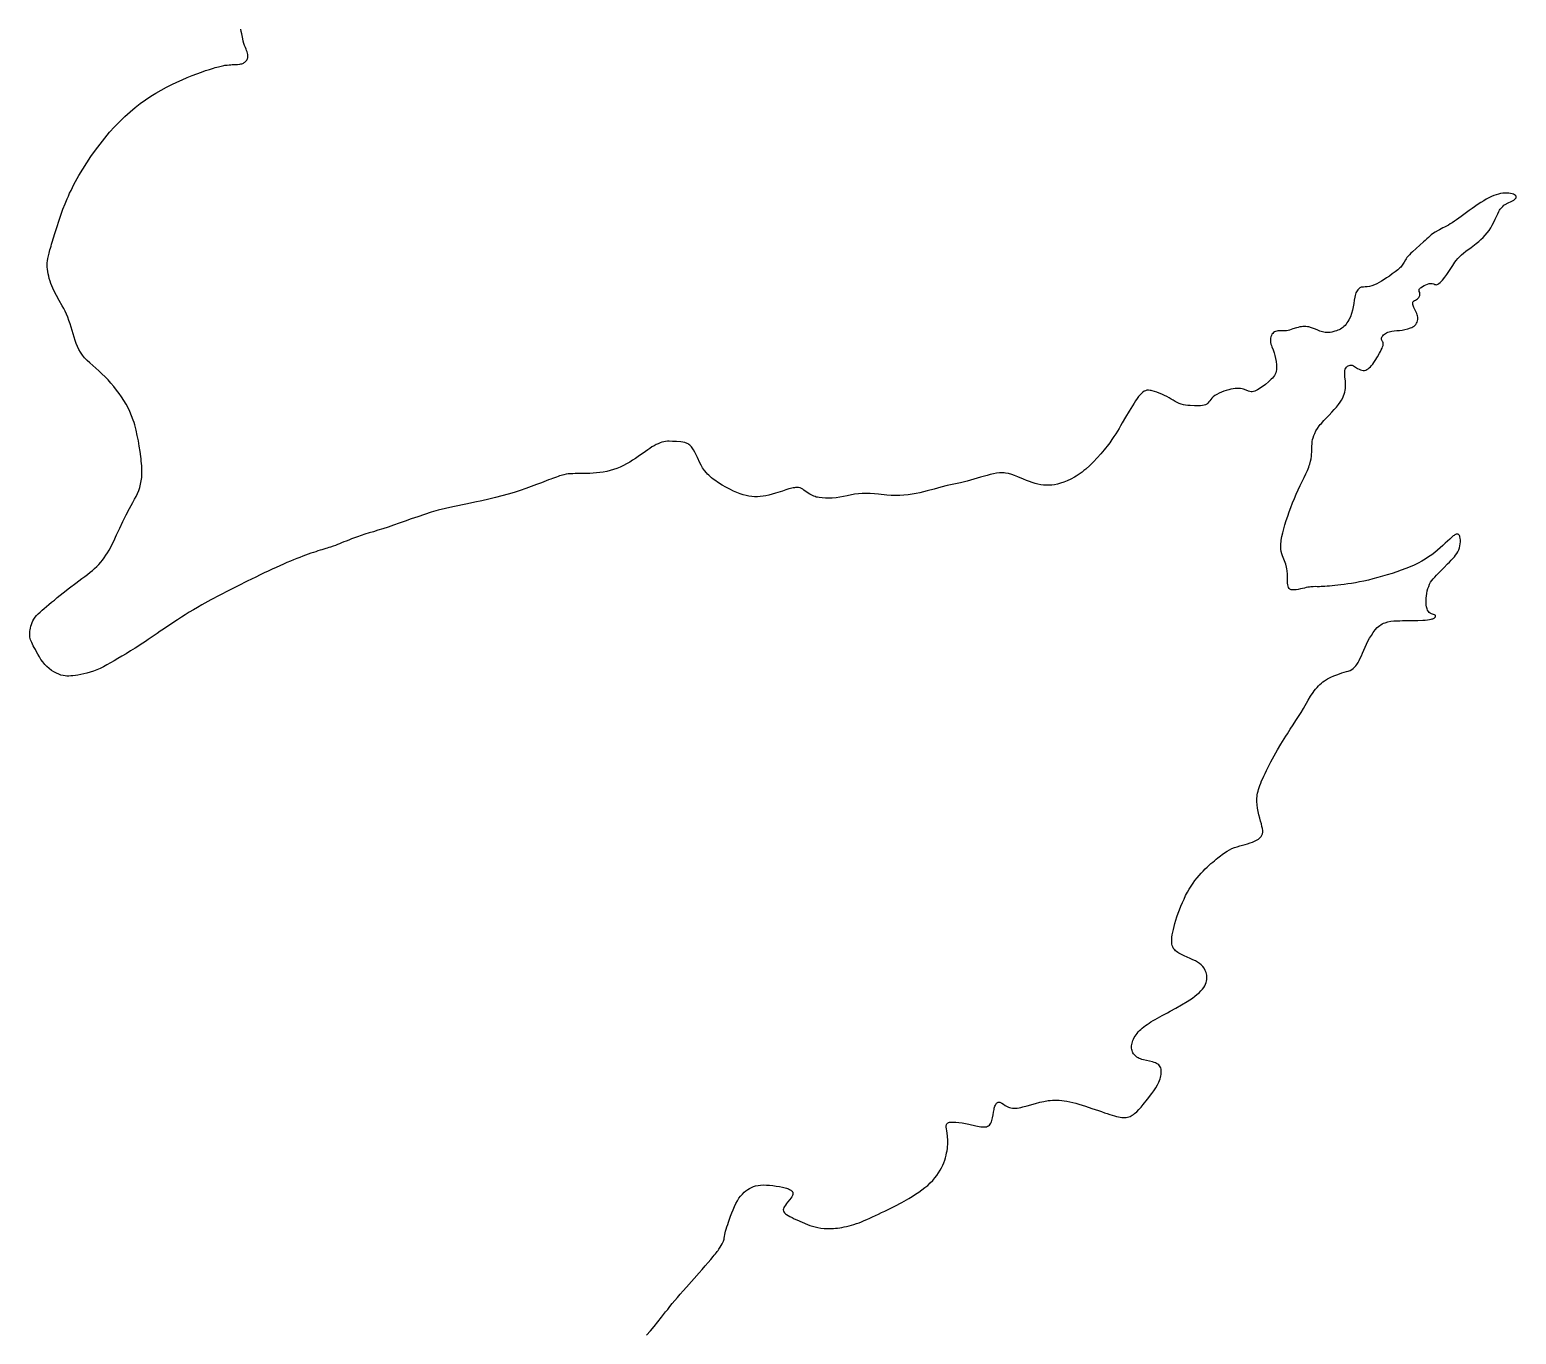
# Model space of a CAD drawing. Header units: millimetres. Extents: x -2361 to 3434, y -911 to 5460.
# Drawn here: x -557 to 1257, y 683 to 2275 of the extents above; entities that cross this region are included whole.
import ezdxf

# ---------------------------------------------------------------- set-up
doc = ezdxf.new("R2010")
doc.units = ezdxf.units.MM
doc.layers.add('180', color=7, linetype='Continuous')

msp = doc.modelspace()

# ---------------------------------------------------------------- linework, layer by layer
at = {"layer": '180', "elevation": 180}
msp.add_lwpolyline([(195.9, 681.3), (200.7, 686.8), (205.3, 692.2), (209.8, 697.8), (214.4, 703.6), (216.8, 706.7), (219.2, 709.8), (221.8, 713), (224.5, 716.4), (227.4, 720), (230.5, 723.6), (233.7, 727.5), (237.2, 731.5), (240.8, 735.7), (244.6, 740), (260.2, 757.5), (264, 761.8), (267.7, 766), (271.1, 770), (274.4, 773.8), (277.4, 777.3), (278.7, 779), (280, 780.6), (281.2, 782.2), (282.3, 783.6), (283.3, 785), (284.2, 786.3), (285.9, 788.7), (287.2, 790.9), (288.3, 792.8), (289.1, 794.5), (289.8, 796.1), (290.3, 797.5), (290.6, 798.8), (290.9, 800), (291.2, 802.1), (291.5, 804.2), (292, 806.4), (292.5, 808.6), (293.2, 811), (294.1, 813.5), (295, 816.4), (296.1, 819.5), (297.3, 822.9), (298.6, 826.7), (300, 830.6), (301.6, 834.5), (303.2, 838.4), (305, 842.1), (306.8, 845.5), (308.8, 848.5), (310.8, 851.3), (312.9, 853.7), (315.1, 855.8), (317.3, 857.6), (319.5, 859.2), (321.8, 860.6), (324.1, 861.8), (326.6, 862.8), (329.1, 863.6), (332, 864.2), (335, 864.6), (338.4, 864.8), (342.2, 864.7), (346.2, 864.5), (350.2, 864.1), (354.3, 863.5), (358.3, 862.9), (361.9, 862.1), (363.6, 861.7), (365.2, 861.3), (366.6, 860.8), (368, 860.4), (369.2, 859.9), (370.3, 859.4), (371.3, 858.9), (372.1, 858.4), (372.9, 857.8), (373.5, 857.2), (374, 856.6), (374.3, 856), (374.6, 855.4), (374.7, 854.7), (374.7, 854), (374.6, 853.3), (374.1, 851.8), (373.2, 850.3), (372.1, 848.7), (370.8, 847), (368, 843.7), (366.7, 842), (365.6, 840.3), (364.5, 838.7), (363.7, 837.2), (363.2, 835.7), (362.9, 834.3), (363, 833), (363.4, 831.9), (364.2, 830.7), (365.4, 829.7), (366.9, 828.6), (368.7, 827.4), (371, 826.2), (373.5, 824.9), (376.3, 823.6), (379.4, 822.2), (385.8, 819.4), (392.2, 816.7), (395.3, 815.5), (398.4, 814.4), (401.6, 813.5), (405, 812.7), (408.7, 812.1), (412.6, 811.7), (414.7, 811.6), (416.9, 811.5), (419.2, 811.5), (421.5, 811.5), (424, 811.7), (426.5, 811.9), (429.1, 812.2), (431.8, 812.5), (434.5, 813), (437.3, 813.5), (440.2, 814.1), (443.1, 814.9), (446.1, 815.7), (449.1, 816.6), (452.2, 817.6), (455.3, 818.7), (458.5, 820), (461.7, 821.3), (465, 822.7), (468.4, 824.2), (471.9, 825.7), (475.5, 827.4), (479.1, 829.1), (482.9, 831), (486.8, 832.9), (490.7, 834.9), (494.8, 836.9), (499, 839.1), (507.5, 843.5), (516, 848.3), (520.1, 850.8), (524.2, 853.4), (528.2, 856), (532, 858.7), (535.7, 861.5), (539.1, 864.3), (542.3, 867.3), (545.2, 870.2), (547.9, 873.3), (550.3, 876.4), (552.4, 879.5), (554.3, 882.7), (556, 885.8), (557.5, 888.9), (558.8, 892), (559.9, 895.1), (560.8, 898.1), (561.6, 901), (562.2, 903.9), (562.7, 906.6), (563.1, 909.3), (563.3, 911.8), (563.5, 914.2), (563.6, 916.5), (563.6, 918.6), (563.5, 920.7), (563.4, 922.6), (563.2, 924.4), (562.8, 927.8), (562.4, 930.7), (562, 933.2), (561.8, 935.4), (561.8, 936.3), (561.8, 937.2), (561.9, 938), (562.1, 938.7), (562.4, 939.3), (562.8, 939.8), (563.3, 940.3), (563.9, 940.7), (564.6, 941), (565.5, 941.3), (566.5, 941.5), (567.6, 941.6), (568.9, 941.6), (570.4, 941.6), (571.9, 941.6), (573.6, 941.5), (577.2, 941.1), (581.1, 940.5), (585.2, 939.8), (589.4, 938.9), (597.9, 936.9), (602, 936.1), (603.9, 935.8), (605.8, 935.6), (607.5, 935.6), (609.2, 935.7), (610.7, 935.9), (612.1, 936.4), (613.3, 937), (614.4, 937.9), (615.3, 939), (616.1, 940.3), (616.8, 941.7), (617.4, 943.3), (618.3, 946.6), (619, 950.2), (619.5, 953.7), (620.1, 957), (620.4, 958.5), (620.8, 959.8), (621.2, 961), (621.7, 962.1), (622.1, 963), (622.7, 963.9), (623.2, 964.5), (623.8, 965.1), (624.4, 965.5), (625.1, 965.7), (625.8, 965.9), (626.5, 965.9), (627.2, 965.7), (628, 965.4), (628.8, 965), (629.7, 964.5), (631.5, 963.2), (633.7, 961.8), (636.2, 960.4), (637.5, 959.8), (639, 959.3), (640.6, 958.9), (642.4, 958.6), (644.2, 958.5), (646.2, 958.5), (648.3, 958.7), (650.6, 959), (652.9, 959.5), (655.3, 960), (660.3, 961.3), (670.6, 964.3), (675.8, 965.7), (680.9, 966.8), (686, 967.7), (688.6, 968), (691.2, 968.2), (693.9, 968.3), (696.7, 968.3), (699.6, 968.2), (702.6, 967.9), (705.7, 967.5), (709, 967), (712.5, 966.3), (716.1, 965.4), (719.8, 964.5), (723.7, 963.3), (731.6, 960.9), (739.6, 958.2), (747.4, 955.6), (751.1, 954.3), (754.7, 953), (758.1, 951.9), (761.3, 950.9), (764.3, 949.9), (767.1, 949.1), (769.6, 948.5), (772, 948), (774.1, 947.6), (776.2, 947.3), (778, 947.1), (779.8, 947.1), (781.5, 947.3), (783, 947.5), (784.5, 947.9), (786, 948.4), (787.4, 949.1), (788.8, 949.8), (790.2, 950.7), (791.5, 951.8), (794.2, 954.1), (796.9, 956.8), (799.5, 959.8), (802.2, 962.9), (807.5, 969.5), (812.7, 976.3), (815.1, 979.7), (817.4, 983.2), (819.5, 986.8), (821.2, 990.4), (822.6, 994.2), (823.2, 996), (823.7, 997.9), (824, 999.7), (824.2, 1001.5), (824.2, 1003.2), (824.1, 1004.8), (823.9, 1006.3), (823.5, 1007.8), (822.8, 1009.1), (822, 1010.3), (821, 1011.4), (819.8, 1012.3), (818.5, 1013.1), (816.9, 1013.8), (815.3, 1014.4), (813.5, 1014.9), (809.8, 1015.8), (806, 1016.6), (802.3, 1017.6), (800.5, 1018.1), (798.8, 1018.7), (797.2, 1019.3), (795.8, 1020.1), (794.4, 1020.9), (793.2, 1021.8), (792.1, 1022.8), (791.1, 1023.9), (790.2, 1025), (789.5, 1026.2), (788.9, 1027.4), (788.5, 1028.8), (788.1, 1030.1), (787.9, 1031.6), (787.9, 1033.1), (787.9, 1034.6), (788.1, 1036.2), (788.5, 1037.9), (789, 1039.5), (789.6, 1041.2), (790.3, 1042.9), (791.2, 1044.7), (792.2, 1046.4), (793.3, 1048.1), (794.6, 1049.8), (796, 1051.5), (797.5, 1053.1), (799.2, 1054.7), (800.9, 1056.3), (802.8, 1057.8), (804.8, 1059.3), (807, 1060.8), (809.2, 1062.3), (811.6, 1063.8), (814.1, 1065.3), (816.7, 1066.8), (819.4, 1068.3), (822.3, 1069.9), (825.3, 1071.5), (828.4, 1073.2), (831.6, 1074.9), (834.9, 1076.7), (841.8, 1080.5), (848.8, 1084.5), (855.7, 1088.7), (858.9, 1090.8), (862.1, 1092.9), (865, 1095.1), (867.7, 1097.2), (870.2, 1099.4), (872.4, 1101.5), (874.3, 1103.6), (875.9, 1105.7), (877.2, 1107.7), (878.2, 1109.7), (878.9, 1111.7), (879.4, 1113.6), (879.7, 1115.5), (879.8, 1117.3), (879.8, 1119), (879.6, 1120.7), (879.2, 1122.3), (878.8, 1123.9), (877.7, 1126.7), (876.4, 1129.2), (874.8, 1131.4), (873, 1133.3), (870.9, 1135.1), (868.5, 1136.7), (865.8, 1138.2), (862.7, 1139.7), (859.3, 1141.2), (852.2, 1144.3), (848.8, 1145.9), (845.6, 1147.7), (844.2, 1148.6), (842.8, 1149.5), (841.6, 1150.5), (840.5, 1151.6), (839.6, 1152.7), (838.8, 1154), (838.1, 1155.4), (837.6, 1156.9), (837.2, 1158.5), (837, 1160.4), (836.9, 1162.5), (837, 1164.7), (837.2, 1167.2), (837.6, 1170), (838.2, 1173.1), (838.9, 1176.4), (839.8, 1180), (840.8, 1183.9), (842, 1187.9), (843.3, 1192.1), (844.8, 1196.3), (846.4, 1200.7), (848.1, 1205), (849.9, 1209.4), (851.9, 1213.7), (853.9, 1217.9), (856, 1222), (858.3, 1225.9), (860.5, 1229.6), (862.9, 1233.2), (865.3, 1236.5), (867.8, 1239.6), (870.2, 1242.6), (872.7, 1245.3), (875.2, 1247.9), (877.7, 1250.4), (880.1, 1252.7), (882.4, 1254.9), (884.7, 1256.9), (887, 1258.8), (889.1, 1260.5), (891.1, 1262.2), (893, 1263.8), (894.9, 1265.2), (896.6, 1266.6), (898.3, 1267.9), (901.4, 1270.2), (904.4, 1272.1), (907.4, 1273.8), (910.4, 1275.3), (913.4, 1276.5), (916.6, 1277.6), (919.9, 1278.6), (926.4, 1280.3), (929.5, 1281.2), (932.5, 1282.2), (935.4, 1283.2), (938.1, 1284.3), (940.5, 1285.6), (942.6, 1286.9), (944.4, 1288.3), (945.9, 1289.9), (946.9, 1291.5), (947.6, 1293.3), (947.9, 1295.2), (947.9, 1297.3), (947.6, 1299.7), (947, 1302.4), (946.3, 1305.4), (945.4, 1308.8), (944.3, 1312.4), (943.3, 1316.3), (942.4, 1320.4), (941.5, 1324.5), (941, 1328.7), (940.7, 1332.8), (940.8, 1336.8), (941, 1338.9), (941.3, 1340.9), (941.7, 1343.1), (942.2, 1345.3), (942.9, 1347.5), (943.6, 1349.9), (944.5, 1352.4), (945.5, 1355), (946.6, 1357.8), (947.9, 1360.7), (949.3, 1363.8), (950.9, 1367), (952.5, 1370.4), (954.2, 1373.8), (958, 1381), (962, 1388.3), (966.1, 1395.6), (970.2, 1402.6), (972.2, 1406), (974.2, 1409.2), (976.1, 1412.4), (978, 1415.3), (981.6, 1421), (985.1, 1426.3), (988.5, 1431.4), (991.7, 1436.4), (994.8, 1441.4), (997.7, 1446.4), (1003.5, 1456.4), (1006.4, 1461.2), (1009.4, 1465.8), (1010.9, 1467.9), (1012.5, 1470), (1014.2, 1472), (1015.9, 1473.8), (1017.6, 1475.5), (1019.5, 1477.1), (1021.3, 1478.6), (1023.2, 1479.9), (1027, 1482.3), (1030.9, 1484.4), (1034.6, 1486.1), (1038.2, 1487.5), (1041.5, 1488.6), (1044.6, 1489.6), (1047.4, 1490.4), (1050, 1491.2), (1052.4, 1491.9), (1054.6, 1492.8), (1056.5, 1493.8), (1058.3, 1495), (1060, 1496.5), (1061.5, 1498.2), (1062.9, 1500.1), (1064.3, 1502.3), (1065.7, 1504.8), (1067, 1507.6), (1068.4, 1510.6), (1069.9, 1513.9), (1071.4, 1517.3), (1073, 1520.9), (1074.6, 1524.6), (1076.4, 1528.3), (1078.4, 1531.9), (1080.5, 1535.5), (1082.7, 1539), (1085.2, 1542.1), (1087.8, 1545), (1089.2, 1546.3), (1090.7, 1547.5), (1092.2, 1548.5), (1093.8, 1549.5), (1095.5, 1550.3), (1097.2, 1550.9), (1100.7, 1552), (1104.4, 1552.7), (1108, 1553.1), (1111.7, 1553.3), (1115.2, 1553.4), (1118.6, 1553.5), (1121.9, 1553.6), (1125, 1553.6), (1137.1, 1553.8), (1143.2, 1554), (1146.2, 1554.1), (1148.9, 1554.4), (1151.5, 1554.8), (1153.7, 1555.2), (1154.7, 1555.5), (1155.6, 1555.8), (1157, 1556.5), (1158, 1557.3), (1158.7, 1558.1), (1159, 1558.8), (1158.9, 1559.6), (1158.4, 1560.1), (1157.6, 1560.6), (1156.5, 1561), (1155.2, 1561.4), (1153.9, 1561.8), (1152.5, 1562.4), (1151.2, 1563.3), (1150.1, 1564.5), (1149.2, 1566.1), (1148.5, 1568), (1148, 1570.1), (1147.6, 1572.5), (1147.5, 1575.1), (1147.4, 1577.9), (1147.6, 1580.8), (1147.8, 1583.8), (1148.2, 1586.7), (1148.8, 1589.7), (1149.6, 1592.6), (1150.5, 1595.3), (1151.6, 1597.9), (1152.9, 1600.3), (1154.4, 1602.5), (1156.1, 1604.6), (1157.9, 1606.7), (1159.9, 1608.8), (1162, 1610.9), (1164.2, 1613.1), (1168.9, 1617.8), (1173.6, 1622.6), (1175.8, 1625), (1178, 1627.2), (1180, 1629.3), (1181.8, 1631.4), (1183.4, 1633.4), (1184.8, 1635.5), (1186.1, 1637.6), (1187.1, 1639.8), (1188, 1642.2), (1188.6, 1644.6), (1189, 1647.1), (1189.2, 1649.5), (1189.2, 1651.8), (1189, 1653.9), (1188.7, 1655.7), (1188.4, 1656.5), (1188.1, 1657.2), (1187.8, 1657.7), (1187.4, 1658.2), (1187, 1658.6), (1186.5, 1658.8), (1185.9, 1659), (1185.3, 1659), (1184.7, 1658.9), (1184, 1658.8), (1183.2, 1658.4), (1182.4, 1658), (1181.5, 1657.5), (1180.5, 1656.8), (1179.5, 1656), (1178.4, 1655), (1176.1, 1652.9), (1173.5, 1650.5), (1170.7, 1647.8), (1167.8, 1645), (1164.6, 1642.2), (1161.3, 1639.4), (1157.9, 1636.6), (1154.2, 1633.8), (1150.4, 1631.2), (1146.3, 1628.6), (1142, 1626), (1137.5, 1623.6), (1132.7, 1621.3), (1127.7, 1619.1), (1122.4, 1616.9), (1117, 1614.9), (1111.5, 1612.9), (1105.8, 1611), (1100, 1609.2), (1088.3, 1605.9), (1082.5, 1604.4), (1076.9, 1603), (1071.3, 1601.8), (1066, 1600.7), (1061, 1599.7), (1056.3, 1598.9), (1051.8, 1598.2), (1047.5, 1597.6), (1043.4, 1597.1), (1039.6, 1596.7), (1036, 1596.3), (1032.6, 1596), (1029.4, 1595.7), (1026.4, 1595.4), (1023.7, 1595.2), (1021.3, 1595.1), (1019.2, 1595), (1017.4, 1594.9), (1015.8, 1594.9), (1014.5, 1594.9), (1012, 1595), (1009.5, 1594.9), (1008.1, 1594.8), (1006.6, 1594.6), (1004.9, 1594.4), (1003, 1594.1), (1001, 1593.7), (998.8, 1593.2), (996.4, 1592.7), (993.9, 1592.1), (991.4, 1591.6), (988.9, 1591.2), (986.5, 1590.9), (984.4, 1590.9), (983.5, 1591), (982.6, 1591.2), (981.9, 1591.5), (981.2, 1591.9), (980.6, 1592.3), (980.1, 1592.8), (979.4, 1594), (978.8, 1595.5), (978.4, 1597.2), (978.2, 1599.1), (978.1, 1601.1), (978, 1605.5), (978, 1610), (977.7, 1614.4), (977.5, 1616.5), (977.1, 1618.5), (976.1, 1622.5), (974.7, 1626.4), (973, 1630.5), (972.1, 1632.7), (971.3, 1635.1), (970.6, 1637.8), (970.1, 1640.7), (970, 1642.3), (969.9, 1644), (970, 1645.8), (970.1, 1647.7), (970.3, 1649.6), (970.6, 1651.7), (971.3, 1656), (972.3, 1660.6), (973.6, 1665.5), (975, 1670.5), (976.6, 1675.7), (978.4, 1680.9), (980.2, 1686.3), (982.2, 1691.7), (984.3, 1697.1), (986.6, 1702.5), (988.9, 1707.8), (991.3, 1713.1), (993.7, 1718.2), (996.2, 1723.2), (998.5, 1728), (1000.6, 1732.5), (1002.5, 1736.8), (1003.4, 1738.9), (1004.1, 1740.8), (1004.8, 1742.7), (1005.4, 1744.5), (1006.3, 1747.9), (1006.9, 1751.1), (1007.4, 1754), (1007.6, 1756.6), (1007.8, 1759.1), (1007.8, 1761.4), (1007.9, 1765.7), (1008.1, 1769.9), (1008.4, 1772), (1008.8, 1774.3), (1009.4, 1776.7), (1010.3, 1779.3), (1011.5, 1782), (1012.9, 1784.9), (1014.7, 1787.9), (1016.9, 1791), (1018.1, 1792.6), (1019.5, 1794.2), (1022.4, 1797.6), (1025.6, 1801), (1028.9, 1804.3), (1032.2, 1807.7), (1035.3, 1811), (1038.1, 1814.1), (1039.4, 1815.6), (1040.5, 1817.1), (1042.5, 1819.9), (1044.2, 1822.6), (1045.6, 1825.2), (1046.6, 1827.6), (1047.4, 1830), (1048, 1832.4), (1048.5, 1834.7), (1048.8, 1836.9), (1048.9, 1839.2), (1049, 1841.5), (1048.8, 1846), (1048.3, 1850.5), (1048.1, 1852.7), (1048, 1854.8), (1048, 1856.8), (1048.2, 1858.7), (1048.7, 1860.3), (1049.4, 1861.7), (1050.3, 1862.8), (1051.3, 1863.8), (1052.4, 1864.5), (1053.5, 1865), (1054.6, 1865.3), (1055.5, 1865.4), (1056.4, 1865.4), (1057.2, 1865.1), (1058, 1864.7), (1058.9, 1864.2), (1059.8, 1863.6), (1061, 1862.8), (1062.3, 1862), (1063.8, 1861.2), (1065.5, 1860.4), (1067.2, 1859.7), (1068.9, 1859.2), (1070.6, 1858.9), (1072.2, 1858.9), (1073.7, 1859.2), (1075.2, 1859.8), (1076.6, 1860.6), (1078, 1861.8), (1079.4, 1863.2), (1080.8, 1864.8), (1082.3, 1866.6), (1083.7, 1868.6), (1085.2, 1870.7), (1088, 1875.2), (1090.6, 1879.7), (1091.7, 1881.9), (1092.7, 1883.9), (1093.6, 1885.8), (1094.3, 1887.5), (1094.8, 1889.1), (1095, 1890.5), (1095, 1891.6), (1094.8, 1892.6), (1094.5, 1893.5), (1094.1, 1894.2), (1093.3, 1895.7), (1093, 1896.5), (1093, 1897.3), (1093.1, 1898.3), (1093.4, 1899.2), (1093.9, 1900.2), (1094.5, 1901.2), (1095.4, 1902.2), (1096.5, 1903.1), (1097.7, 1903.9), (1099.1, 1904.6), (1100.6, 1905.3), (1102.2, 1905.8), (1105.4, 1906.7), (1108.5, 1907.1), (1111.6, 1907.4), (1114.7, 1907.6), (1118, 1908), (1121.4, 1908.6), (1124.9, 1909.4), (1128.2, 1910.6), (1129.8, 1911.2), (1131.3, 1912), (1132.7, 1912.9), (1133.9, 1913.9), (1135, 1915), (1135.8, 1916.3), (1136.5, 1917.7), (1136.9, 1919.2), (1137.2, 1920.8), (1137.2, 1922.4), (1137.1, 1923.9), (1136.9, 1925.4), (1136.5, 1926.8), (1136, 1928.1), (1134.7, 1930.6), (1133.5, 1933), (1132.3, 1935.5), (1131.6, 1938.1), (1131.3, 1939.3), (1131.2, 1940.4), (1131.2, 1941.4), (1131.3, 1942.2), (1131.6, 1942.8), (1132, 1943.3), (1133, 1944), (1134.2, 1944.5), (1135.5, 1945.2), (1136.8, 1946.1), (1138, 1947.2), (1138.5, 1947.9), (1138.9, 1948.6), (1139.5, 1950.3), (1139.7, 1952), (1139.6, 1952.9), (1139.5, 1953.7), (1139, 1955.1), (1138.7, 1956.5), (1138.6, 1957.1), (1138.8, 1957.7), (1139.2, 1958.3), (1139.7, 1958.9), (1140.4, 1959.5), (1141.2, 1960.1), (1143, 1961.2), (1145, 1962.3), (1147, 1963.4), (1149.1, 1964.2), (1151.1, 1964.8), (1153.1, 1965), (1154.9, 1964.8), (1156.6, 1964.4), (1158.1, 1963.7), (1158.9, 1963.5), (1159.8, 1963.4), (1160.7, 1963.6), (1161.8, 1964.1), (1163, 1964.9), (1164.3, 1966), (1165.7, 1967.4), (1167.2, 1968.9), (1170, 1972.4), (1172.6, 1976), (1177.4, 1983.2), (1179.8, 1987), (1181.1, 1989), (1182.6, 1991), (1184.2, 1993.1), (1186, 1995.2), (1188.1, 1997.4), (1190.5, 1999.7), (1193.1, 2002), (1196, 2004.3), (1202.2, 2009), (1208.5, 2013.7), (1211.5, 2016.2), (1214.3, 2018.6), (1217, 2021.1), (1219.6, 2023.8), (1221.9, 2026.5), (1224.2, 2029.5), (1226.2, 2032.7), (1228.1, 2036.1), (1229.9, 2039.7), (1231.6, 2043.3), (1233.2, 2046.7), (1234.7, 2050), (1236.2, 2052.9), (1236.9, 2054.2), (1237.7, 2055.4), (1238.5, 2056.4), (1239.2, 2057.4), (1240.8, 2059), (1242.4, 2060.3), (1244, 2061.4), (1247.4, 2063.2), (1251.1, 2064.9), (1252.8, 2065.8), (1254.3, 2066.7), (1255.7, 2067.6), (1256.6, 2068.5), (1257, 2069), (1257.2, 2069.5), (1257.4, 2069.9), (1257.4, 2070.4), (1257.1, 2071.3), (1256.4, 2072.2), (1255.4, 2073), (1254.1, 2073.7), (1252.4, 2074.3), (1250.5, 2074.7), (1248.4, 2075), (1246.1, 2075.1), (1243.6, 2075.1), (1241, 2074.9), (1238.3, 2074.5), (1235.5, 2073.9), (1232.7, 2073.1), (1229.9, 2072.1), (1227, 2070.9), (1224, 2069.4), (1220.8, 2067.8), (1217.6, 2065.9), (1214.2, 2063.8), (1210.7, 2061.5), (1203.5, 2056.5), (1199.9, 2054), (1196.5, 2051.5), (1193.2, 2049.1), (1190.1, 2046.8), (1187.2, 2044.7), (1184.4, 2042.7), (1181.8, 2040.8), (1179.3, 2039.1), (1176.8, 2037.6), (1174.5, 2036.2), (1172.2, 2034.9), (1169.9, 2033.7), (1167.8, 2032.6), (1165.7, 2031.5), (1163.7, 2030.5), (1161.9, 2029.5), (1158.5, 2027.5), (1155.3, 2025.3), (1153.6, 2024.1), (1151.9, 2022.7), (1150.1, 2021.1), (1148.2, 2019.4), (1146.1, 2017.5), (1144, 2015.6), (1139.6, 2011.5), (1135.1, 2007.4), (1130.8, 2003.5), (1128.9, 2001.7), (1127, 1999.9), (1125.4, 1998.2), (1124, 1996.6), (1122.9, 1995.1), (1122, 1993.6), (1120.5, 1990.9), (1119.1, 1988.4), (1118.3, 1987.3), (1117.4, 1986.1), (1116.4, 1985), (1115.3, 1983.9), (1114, 1982.7), (1112.7, 1981.6), (1111.2, 1980.4), (1109.6, 1979.1), (1106.1, 1976.6), (1102.6, 1974), (1099.2, 1971.7), (1096, 1969.6), (1093.1, 1967.8), (1090.2, 1966.1), (1087.2, 1964.5), (1084.2, 1963.1), (1081.2, 1962), (1078.3, 1961.2), (1075.6, 1960.8), (1073, 1960.6), (1070.8, 1960.5), (1068.8, 1960.4), (1068, 1960.2), (1067.1, 1959.9), (1066.3, 1959.5), (1065.5, 1958.9), (1064.7, 1958.1), (1063.9, 1957.2), (1063.1, 1956), (1062.4, 1954.7), (1061.7, 1953.3), (1061.2, 1951.7), (1060.7, 1950.1), (1060.3, 1948.3), (1059.7, 1944.5), (1059.1, 1940.5), (1058.5, 1936.4), (1057.6, 1932.4), (1056.4, 1928.3), (1054.9, 1924.3), (1053, 1920.4), (1051.9, 1918.6), (1050.8, 1916.8), (1049.6, 1915.2), (1048.4, 1913.7), (1047.1, 1912.4), (1045.8, 1911.2), (1044.4, 1910.2), (1042.9, 1909.3), (1041.4, 1908.5), (1039.7, 1907.8), (1038, 1907.1), (1036.1, 1906.5), (1032.1, 1905.6), (1030.1, 1905.2), (1028.1, 1905), (1026.2, 1905), (1024.3, 1905.1), (1022.6, 1905.4), (1020.9, 1905.8), (1017.6, 1906.9), (1014.4, 1908.2), (1011, 1909.6), (1007.6, 1910.9), (1004.2, 1911.8), (1002.4, 1912.1), (1000.7, 1912.3), (998.9, 1912.4), (997, 1912.3), (995.2, 1912.1), (993.2, 1911.8), (991.2, 1911.3), (989.2, 1910.7), (984.9, 1909.4), (980.8, 1908), (978.8, 1907.5), (977, 1907.2), (975.3, 1907), (973.7, 1907), (970.7, 1907.1), (967.8, 1907.2), (966.4, 1907), (965, 1906.8), (963.6, 1906.3), (962.3, 1905.8), (961.1, 1905), (960.1, 1904), (959.2, 1902.9), (958.5, 1901.5), (957.9, 1899.9), (957.6, 1898.2), (957.4, 1896.5), (957.4, 1894.6), (957.6, 1892.8), (958, 1891), (958.5, 1889.2), (959.1, 1887.4), (960.5, 1883.9), (961.8, 1880.4), (962.8, 1876.9), (963.6, 1873.3), (964.2, 1869.5), (964.6, 1865.5), (964.8, 1863.5), (964.8, 1861.6), (964.7, 1859.6), (964.4, 1857.7), (963.9, 1855.9), (963.2, 1854.2), (962.2, 1852.6), (961.1, 1851), (959.8, 1849.5), (958.3, 1848), (956.7, 1846.5), (954.9, 1845), (951.2, 1841.8), (947.3, 1838.8), (945.4, 1837.4), (943.5, 1836.2), (941.7, 1835.1), (940, 1834.2), (938.3, 1833.5), (936.7, 1833), (935.2, 1832.7), (933.7, 1832.7), (932.2, 1832.9), (930.7, 1833.3), (927.8, 1834.5), (924.6, 1835.9), (922.8, 1836.4), (920.9, 1836.8), (918.9, 1836.9), (916.7, 1836.9), (914.3, 1836.7), (911.8, 1836.4), (909.2, 1835.9), (906.4, 1835.2), (903.4, 1834.3), (900.4, 1833.4), (897.5, 1832.2), (894.6, 1831), (892, 1829.6), (889.6, 1828.2), (887.6, 1826.6), (886, 1825), (884.6, 1823.3), (883.4, 1821.8), (882.2, 1820.3), (881, 1818.9), (879.7, 1817.8), (878.1, 1817), (876.3, 1816.4), (874.3, 1815.9), (872.1, 1815.7), (869.8, 1815.6), (867.3, 1815.5), (864.7, 1815.6), (859.3, 1815.8), (856.5, 1816.1), (853.8, 1816.5), (851.1, 1817), (848.5, 1817.7), (846, 1818.6), (843.6, 1819.7), (841.3, 1821), (838.8, 1822.4), (836.4, 1823.8), (833.8, 1825.3), (831, 1826.8), (828, 1828.3), (824.9, 1829.7), (821.7, 1831), (818.6, 1832.2), (815.7, 1833.2), (813, 1833.9), (811.7, 1834.2), (810.5, 1834.4), (808.4, 1834.6), (806.5, 1834.5), (804.8, 1834), (803.1, 1833.3), (801.5, 1832.2), (799.9, 1830.8), (798.3, 1829), (796.5, 1826.9), (794.7, 1824.4), (792.8, 1821.8), (790.9, 1818.8), (788.9, 1815.7), (786.9, 1812.4), (784.8, 1809), (780.6, 1801.9), (776.5, 1794.8), (774.5, 1791.3), (772.6, 1788), (768.6, 1781.5), (766.4, 1778.1), (764, 1774.5), (762.6, 1772.6), (761.2, 1770.6), (759.6, 1768.5), (758, 1766.4), (756.2, 1764.1), (754.3, 1761.8), (750.3, 1757), (746, 1752.1), (741.5, 1747.3), (736.8, 1742.7), (732.1, 1738.4), (729.7, 1736.5), (727.4, 1734.7), (725, 1733), (722.7, 1731.4), (720.4, 1729.9), (718.1, 1728.6), (713.6, 1726.2), (709.3, 1724.2), (705.1, 1722.5), (701.2, 1721.2), (697.4, 1720.1), (693.8, 1719.3), (690.4, 1718.8), (687, 1718.6), (683.7, 1718.6), (680.4, 1718.8), (677, 1719.3), (673.6, 1720), (670.2, 1720.9), (666.7, 1721.9), (663.2, 1723.2), (659.7, 1724.5), (656.1, 1726), (648.9, 1729.1), (645.2, 1730.5), (641.6, 1731.8), (637.9, 1732.9), (634.2, 1733.6), (632.4, 1733.8), (630.5, 1733.9), (626.8, 1733.9), (623.1, 1733.4), (619.3, 1732.7), (615.4, 1731.8), (611.6, 1730.7), (603.6, 1728.4), (595.4, 1726), (587.2, 1723.8), (579, 1721.7), (563, 1718.2), (555, 1716.2), (546.9, 1714), (538.4, 1711.7), (534.1, 1710.5), (529.6, 1709.5), (524.9, 1708.5), (520.1, 1707.7), (515.1, 1707.1), (510.1, 1706.6), (504.9, 1706.3), (499.8, 1706.2), (494.6, 1706.3), (489.4, 1706.6), (479.1, 1707.6), (474, 1708.1), (469, 1708.5), (464.1, 1708.8), (459.2, 1708.7), (454.5, 1708.3), (449.8, 1707.7), (440.7, 1705.9), (431.7, 1704.2), (427.2, 1703.5), (422.7, 1703.1), (418.4, 1702.9), (414.2, 1702.9), (410.2, 1703.2), (406.5, 1703.6), (404.8, 1704), (403.1, 1704.3), (401.6, 1704.8), (400.2, 1705.3), (397.5, 1706.4), (395.2, 1707.7), (393.2, 1709), (391.4, 1710.3), (389.7, 1711.6), (388.1, 1712.8), (386.6, 1713.9), (385, 1714.8), (383.3, 1715.4), (381.4, 1715.8), (380.3, 1715.9), (379.2, 1715.9), (377.9, 1715.8), (376.5, 1715.6), (375, 1715.4), (373.4, 1715), (371.7, 1714.6), (369.8, 1714.1), (365.9, 1712.9), (361.8, 1711.6), (353.4, 1708.9), (349.3, 1707.7), (345.4, 1706.7), (341.7, 1705.9), (338.1, 1705.3), (334.6, 1704.9), (331.2, 1704.7), (327.8, 1704.7), (324.5, 1705), (321, 1705.4), (317.5, 1706.1), (313.9, 1707), (310.1, 1708.3), (306.2, 1709.8), (301.9, 1711.6), (297.5, 1713.8), (292.8, 1716.2), (288.2, 1718.9), (283.6, 1721.7), (279.3, 1724.7), (277.3, 1726.2), (275.4, 1727.7), (273.6, 1729.2), (271.9, 1730.8), (270.4, 1732.3), (269, 1733.8), (266.5, 1736.8), (264.4, 1739.9), (262.6, 1743), (261, 1746.1), (258, 1752.5), (256.6, 1755.7), (255.1, 1758.9), (253.4, 1761.8), (251.7, 1764.4), (250.8, 1765.6), (249.8, 1766.7), (248.8, 1767.6), (247.7, 1768.5), (246.6, 1769.2), (245.4, 1769.8), (242.9, 1770.7), (240.3, 1771.3), (237.7, 1771.7), (232.5, 1772), (230.1, 1772.1), (227.8, 1772.2), (223.5, 1772.4), (221.4, 1772.3), (219.3, 1772.1), (217.1, 1771.8), (214.8, 1771.2), (212.5, 1770.4), (210.1, 1769.4), (207.7, 1768.3), (205.2, 1766.9), (202.6, 1765.4), (200, 1763.7), (197.4, 1761.9), (194.6, 1759.9), (191.8, 1757.9), (188.8, 1755.8), (185.7, 1753.6), (182.4, 1751.3), (179, 1749.1), (175.4, 1746.9), (171.6, 1744.7), (167.7, 1742.7), (163.8, 1740.8), (159.8, 1739.1), (155.7, 1737.7), (151.5, 1736.5), (147.4, 1735.5), (143.2, 1734.8), (139.1, 1734.2), (135, 1733.7), (130.9, 1733.4), (126.9, 1733.2), (123, 1733.1), (119.2, 1733), (115.6, 1732.9), (112.1, 1732.9), (108.9, 1732.9), (105.9, 1732.8), (103.1, 1732.7), (100.5, 1732.4), (97.8, 1732), (94.9, 1731.4), (93.3, 1731), (91.7, 1730.6), (89.9, 1730), (88, 1729.4), (86, 1728.7), (83.8, 1727.9), (81.4, 1727.1), (79, 1726.1), (76.4, 1725.1), (73.6, 1724.1), (70.8, 1723), (67.9, 1721.8), (61.7, 1719.5), (55.2, 1717), (48.5, 1714.6), (41.6, 1712.3), (34.5, 1710), (27.1, 1707.7), (19.5, 1705.6), (11.7, 1703.6), (3.5, 1701.6), (-4.9, 1699.7), (-13.6, 1697.9), (-22.5, 1696.1), (-40.5, 1692.4), (-49.4, 1690.4), (-58.2, 1688.1), (-66.8, 1685.7), (-75.2, 1683), (-83.3, 1680.3), (-91.1, 1677.5), (-98.7, 1674.8), (-106, 1672.2), (-112.9, 1669.8), (-119.5, 1667.6), (-125.8, 1665.5), (-131.8, 1663.7), (-137.4, 1662), (-142.7, 1660.4), (-147.7, 1658.8), (-152.3, 1657.3), (-156.6, 1655.9), (-160.5, 1654.5), (-164.2, 1653.1), (-167.5, 1651.8), (-170.6, 1650.6), (-173.5, 1649.5), (-176.1, 1648.4), (-178.6, 1647.3), (-181.1, 1646.3), (-183.8, 1645.3), (-186.6, 1644.2), (-189.9, 1643.1), (-191.7, 1642.6), (-193.6, 1642), (-195.6, 1641.4), (-197.8, 1640.7), (-200.1, 1640), (-202.5, 1639.3), (-205.1, 1638.5), (-207.8, 1637.6), (-210.6, 1636.7), (-213.6, 1635.7), (-216.8, 1634.6), (-220.1, 1633.4), (-223.5, 1632.1), (-227.1, 1630.7), (-230.8, 1629.3), (-234.7, 1627.7), (-238.7, 1626), (-242.9, 1624.2), (-247.2, 1622.3), (-251.7, 1620.3), (-256.2, 1618.3), (-260.9, 1616.1), (-265.7, 1613.9), (-270.7, 1611.6), (-275.7, 1609.2), (-280.9, 1606.7), (-286.1, 1604.1), (-291.5, 1601.5), (-302.5, 1596.1), (-313.6, 1590.4), (-324.8, 1584.6), (-335.8, 1578.7), (-346.7, 1572.6), (-351.9, 1569.6), (-357.1, 1566.6), (-362.1, 1563.6), (-367, 1560.5), (-371.7, 1557.5), (-376.3, 1554.6), (-380.8, 1551.6), (-385.1, 1548.7), (-389.3, 1545.9), (-393.4, 1543.1), (-397.4, 1540.4), (-401.2, 1537.7), (-405, 1535.2), (-408.6, 1532.7), (-412.1, 1530.3), (-415.5, 1528), (-418.8, 1525.9), (-421.9, 1523.8), (-425, 1521.8), (-428, 1519.9), (-430.9, 1518.1), (-433.7, 1516.4), (-439.1, 1513.1), (-444.2, 1510.1), (-449.1, 1507.2), (-453.8, 1504.5), (-458.2, 1501.9), (-462.6, 1499.5), (-466.8, 1497.2), (-470.9, 1495.2), (-475, 1493.4), (-479, 1491.8), (-483, 1490.5), (-487, 1489.4), (-490.8, 1488.5), (-494.5, 1487.7), (-497.9, 1487.1), (-501.1, 1486.6), (-504, 1486.2), (-506.6, 1485.9), (-509.1, 1485.8), (-511.4, 1485.8), (-513.7, 1486), (-516.1, 1486.4), (-518.7, 1487.1), (-521.4, 1488.1), (-524.3, 1489.3), (-527.2, 1490.9), (-530.2, 1492.8), (-533.1, 1494.9), (-535.9, 1497.4), (-538.5, 1500.1), (-540.9, 1503), (-543.1, 1506.2), (-545, 1509.3), (-546.8, 1512.4), (-548.5, 1515.4), (-549.9, 1518.2), (-551.3, 1520.7), (-552.4, 1522.9), (-553.5, 1524.8), (-554.4, 1526.7), (-555.1, 1528.4), (-555.7, 1530), (-556.2, 1531.6), (-556.5, 1533.3), (-556.7, 1535), (-556.8, 1536.7), (-556.7, 1538.5), (-556.6, 1540.4), (-556.3, 1542.4), (-555.9, 1544.4), (-555.3, 1546.6), (-554.7, 1548.8), (-553.8, 1551), (-552.8, 1553.2), (-551.6, 1555.4), (-550.1, 1557.6), (-548.4, 1559.7), (-546.4, 1561.8), (-544.2, 1563.9), (-541.8, 1566.1), (-539.2, 1568.3), (-536.3, 1570.7), (-533.3, 1573.2), (-530.1, 1575.8), (-526.7, 1578.6), (-523.2, 1581.5), (-515.8, 1587.3), (-508.2, 1593.3), (-500.5, 1599.1), (-496.8, 1601.9), (-493.1, 1604.7), (-489.6, 1607.3), (-486.3, 1609.9), (-483.2, 1612.4), (-480.3, 1614.8), (-477.6, 1617.2), (-475, 1619.6), (-472.5, 1622.1), (-470.2, 1624.7), (-467.9, 1627.4), (-465.8, 1630.2), (-463.7, 1633.2), (-461.7, 1636.3), (-459.8, 1639.6), (-457.9, 1643), (-456.1, 1646.6), (-454.3, 1650.4), (-450.7, 1658.2), (-447, 1666.3), (-443.1, 1674.4), (-439, 1682.5), (-434.9, 1690.3), (-430.8, 1697.8), (-428.9, 1701.5), (-427, 1705.1), (-425.3, 1708.7), (-423.8, 1712.4), (-422.5, 1716.1), (-421.4, 1720), (-420.6, 1724), (-420.1, 1728.2), (-419.9, 1732.7), (-419.9, 1737.5), (-420.1, 1742.5), (-420.6, 1747.9), (-420.9, 1750.8), (-421.2, 1753.7), (-422.1, 1759.9), (-423.1, 1766.3), (-424.2, 1772.9), (-425.5, 1779.5), (-427, 1786), (-428.6, 1792.2), (-429.5, 1795.2), (-430.4, 1798), (-432.4, 1803.4), (-434.5, 1808.5), (-436.7, 1813.2), (-439.2, 1817.8), (-441.8, 1822.2), (-444.6, 1826.5), (-447.6, 1830.7), (-450.8, 1834.9), (-454.1, 1839.1), (-457.6, 1843.2), (-461.2, 1847.2), (-464.9, 1851), (-468.7, 1854.6), (-472.5, 1858.1), (-476.3, 1861.5), (-479.9, 1864.7), (-483.5, 1867.9), (-486.8, 1871.1), (-489.8, 1874.3), (-492.4, 1877.6), (-494.7, 1880.9), (-496.7, 1884.4), (-498.4, 1887.9), (-500, 1891.6), (-501.4, 1895.4), (-502.6, 1899.3), (-505.1, 1907.4), (-507.5, 1915.6), (-508.9, 1919.7), (-510.3, 1923.6), (-511.8, 1927.4), (-513.5, 1931), (-515.3, 1934.4), (-517.1, 1937.7), (-520.8, 1944.1), (-524.2, 1950.2), (-527.2, 1956.2), (-528.5, 1959.1), (-529.8, 1962.1), (-530.9, 1965), (-531.9, 1967.9), (-532.9, 1970.8), (-533.6, 1973.7), (-534.3, 1976.6), (-534.8, 1979.4), (-535.2, 1982.2), (-535.4, 1984.8), (-535.5, 1987.4), (-535.4, 1990), (-535.1, 1992.6), (-534.6, 1995.4), (-534, 1998.5), (-533.6, 2000.2), (-533.1, 2002), (-532.6, 2003.9), (-532.1, 2005.9), (-531.5, 2008.1), (-530.8, 2010.4), (-530.1, 2012.8), (-529.4, 2015.3), (-527.8, 2020.5), (-526.1, 2026), (-524.3, 2031.8), (-520.4, 2043.5), (-518.4, 2049.5), (-516.2, 2055.6), (-513.7, 2061.9), (-511.1, 2068.3), (-509.6, 2071.6), (-508.1, 2075), (-506.4, 2078.5), (-504.7, 2082), (-502.8, 2085.6), (-500.9, 2089.2), (-496.7, 2096.7), (-492.1, 2104.4), (-487.2, 2112.1), (-482.1, 2119.9), (-476.7, 2127.5), (-471, 2135), (-465.2, 2142.3), (-459.3, 2149.4), (-453.2, 2156.2), (-447, 2162.6), (-440.7, 2168.7), (-434.4, 2174.4), (-428.1, 2179.7), (-421.8, 2184.6), (-415.4, 2189.1), (-409.1, 2193.3), (-402.7, 2197.3), (-396.3, 2200.9), (-389.9, 2204.3), (-383.4, 2207.6), (-377.1, 2210.6), (-370.7, 2213.5), (-364.6, 2216.1), (-358.6, 2218.5), (-352.8, 2220.8), (-347.3, 2222.8), (-342.1, 2224.6), (-337.3, 2226.2), (-332.7, 2227.6), (-330.6, 2228.3), (-328.6, 2228.8), (-326.6, 2229.4), (-324.8, 2229.8), (-323.1, 2230.2), (-321.4, 2230.6), (-319.9, 2230.9), (-318.5, 2231.1), (-315.8, 2231.5), (-313.5, 2231.8), (-311.5, 2231.9), (-309.6, 2232), (-306.2, 2232.1), (-303.1, 2232.2), (-300.3, 2232.5), (-299, 2232.8), (-297.9, 2233.1), (-296.8, 2233.4), (-295.8, 2233.9), (-294.9, 2234.4), (-294.1, 2235), (-293.3, 2235.7), (-292.7, 2236.5), (-292, 2237.3), (-291.5, 2238.3), (-291.1, 2239.3), (-290.7, 2240.4), (-290.6, 2241.6), (-290.5, 2242.9), (-290.7, 2244.3), (-291, 2245.8), (-291.5, 2247.4), (-292.1, 2249.1), (-292.8, 2251), (-293.6, 2253), (-294.5, 2255.3), (-295.3, 2257.9), (-296.1, 2260.6), (-296.8, 2263.5), (-298.1, 2269.5), (-298.7, 2272.4), (-299.2, 2275.1)], dxfattribs=at)

doc.saveas('drawing.dxf')
